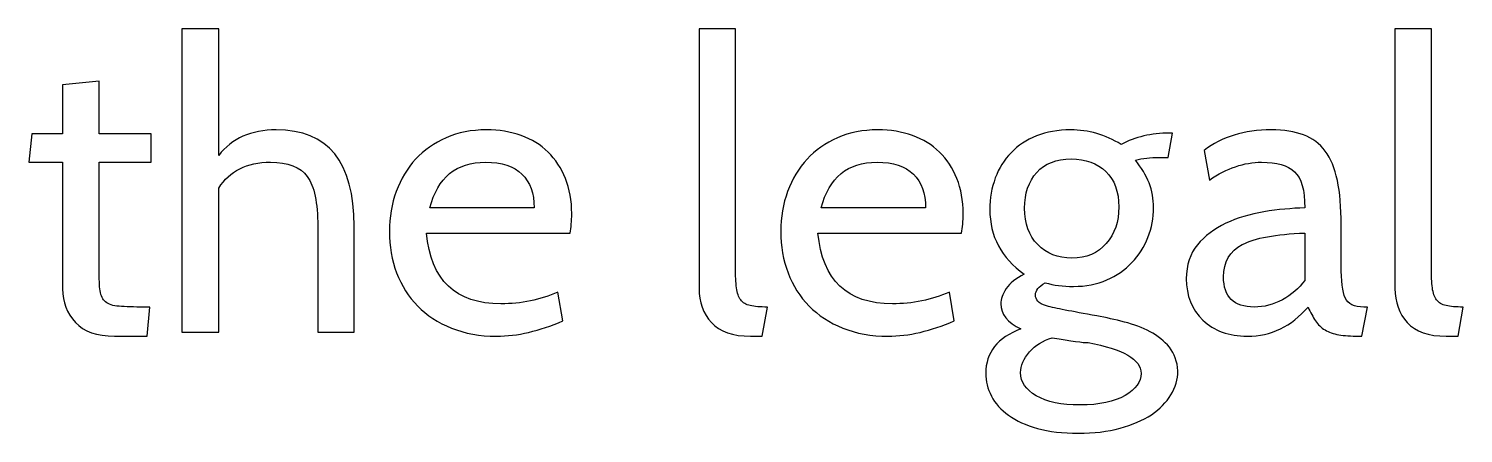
# Model space of a CAD drawing. Header units: centimetres. Extents: x -24 to 24.1, y -20.7 to 0.5.
# Drawn here: x 19.872 to 22.876, y -13.08 to -12.233 of the extents above; entities that cross this region are included whole.
import ezdxf

# ---------------------------------------------------------------- set-up
doc = ezdxf.new("R2010")
doc.units = ezdxf.units.CM
doc.header["$MEASUREMENT"] = 0
doc.layers.add('Layer 1', color=7, linetype='Continuous')

msp = doc.modelspace()

# ---------------------------------------------------------------- linework, layer by layer
at = {"layer": 'Layer 1', "color": 250}
for points, knots in [([(20.55314, -12.86815), (20.55314, -12.86815), (20.47694, -12.86815), (20.47694, -12.86815), (20.47694, -12.86815), (20.47694, -12.86815), (20.47694, -12.64632), (20.47694, -12.64632), (20.47694, -12.64632), (20.47694, -12.59722), (20.4696, -12.56264), (20.45493, -12.54261), (20.45493, -12.54261), (20.44025, -12.52257), (20.41457, -12.51255), (20.37788, -12.51255), (20.37788, -12.51255), (20.32821, -12.51255), (20.29209, -12.53061), (20.26951, -12.56674), (20.26951, -12.56674), (20.26951, -12.56674), (20.26951, -12.86815), (20.26951, -12.86815), (20.26951, -12.86815), (20.26951, -12.86815), (20.19246, -12.86815), (20.19246, -12.86815), (20.19246, -12.86815), (20.19246, -12.86815), (20.19246, -12.23315), (20.19246, -12.23315), (20.19246, -12.23315), (20.19246, -12.23315), (20.26951, -12.23315), (20.26951, -12.23315), (20.26951, -12.23315), (20.26951, -12.23315), (20.26951, -12.49816), (20.26951, -12.49816), (20.26951, -12.49816), (20.29717, -12.4626), (20.33724, -12.44481), (20.38973, -12.44481), (20.38973, -12.44481), (20.49867, -12.44481), (20.55314, -12.51198), (20.55314, -12.64632), (20.55314, -12.64632), (20.55314, -12.64632), (20.55314, -12.86815), (20.55314, -12.86815)], [0, 0, 0, 0, 0.0714286, 0.0714286, 0.0714286, 0.0714286, 0.1428571, 0.1428571, 0.1428571, 0.1428571, 0.2142857, 0.2142857, 0.2142857, 0.2142857, 0.2857143, 0.2857143, 0.2857143, 0.2857143, 0.3571429, 0.3571429, 0.3571429, 0.3571429, 0.4285714, 0.4285714, 0.4285714, 0.4285714, 0.5, 0.5, 0.5, 0.5, 0.5714286, 0.5714286, 0.5714286, 0.5714286, 0.6428571, 0.6428571, 0.6428571, 0.6428571, 0.7142857, 0.7142857, 0.7142857, 0.7142857, 0.7857143, 0.7857143, 0.7857143, 0.7857143, 0.8571429, 0.8571429, 0.8571429, 0.8571429, 1, 1, 1, 1]), ([(21.41845, -12.81566), (21.41845, -12.81566), (21.40744, -12.87662), (21.40744, -12.87662), (21.40744, -12.87662), (21.40744, -12.87662), (21.38289, -12.87662), (21.38289, -12.87662), (21.38289, -12.87662), (21.34563, -12.87662), (21.3184, -12.86716), (21.30118, -12.84825), (21.30118, -12.84825), (21.28397, -12.82934), (21.27536, -12.8055), (21.27536, -12.77671), (21.27536, -12.77671), (21.27536, -12.77671), (21.27536, -12.23315), (21.27536, -12.23315), (21.27536, -12.23315), (21.27536, -12.23315), (21.35156, -12.23315), (21.35156, -12.23315), (21.35156, -12.23315), (21.35156, -12.23315), (21.35156, -12.73268), (21.35156, -12.73268), (21.35156, -12.73268), (21.35156, -12.75018), (21.35227, -12.76443), (21.35368, -12.77544), (21.35368, -12.77544), (21.35509, -12.78645), (21.35805, -12.79491), (21.36257, -12.80084), (21.36257, -12.80084), (21.36708, -12.80677), (21.37372, -12.81072), (21.38246, -12.81269), (21.38246, -12.81269), (21.39121, -12.81467), (21.40321, -12.81566), (21.41845, -12.81566)], [0, 0, 0, 0, 0.0833333, 0.0833333, 0.0833333, 0.0833333, 0.1666667, 0.1666667, 0.1666667, 0.1666667, 0.25, 0.25, 0.25, 0.25, 0.3333333, 0.3333333, 0.3333333, 0.3333333, 0.4166667, 0.4166667, 0.4166667, 0.4166667, 0.5, 0.5, 0.5, 0.5, 0.5833333, 0.5833333, 0.5833333, 0.5833333, 0.6666667, 0.6666667, 0.6666667, 0.6666667, 0.75, 0.75, 0.75, 0.75, 0.8333333, 0.8333333, 0.8333333, 0.8333333, 1, 1, 1, 1]), ([(22.87557, -12.81566), (22.87557, -12.81566), (22.86456, -12.87662), (22.86456, -12.87662), (22.86456, -12.87662), (22.86456, -12.87662), (22.84001, -12.87662), (22.84001, -12.87662), (22.84001, -12.87662), (22.80275, -12.87662), (22.77552, -12.86716), (22.7583, -12.84825), (22.7583, -12.84825), (22.74109, -12.82934), (22.73248, -12.8055), (22.73248, -12.77671), (22.73248, -12.77671), (22.73248, -12.77671), (22.73248, -12.23315), (22.73248, -12.23315), (22.73248, -12.23315), (22.73248, -12.23315), (22.80868, -12.23315), (22.80868, -12.23315), (22.80868, -12.23315), (22.80868, -12.23315), (22.80868, -12.73268), (22.80868, -12.73268), (22.80868, -12.73268), (22.80868, -12.75018), (22.80939, -12.76443), (22.8108, -12.77544), (22.8108, -12.77544), (22.81221, -12.78645), (22.81517, -12.79491), (22.81969, -12.80084), (22.81969, -12.80084), (22.8242, -12.80677), (22.83084, -12.81072), (22.83958, -12.81269), (22.83958, -12.81269), (22.84833, -12.81467), (22.86033, -12.81566), (22.87557, -12.81566)], [0, 0, 0, 0, 0.0833333, 0.0833333, 0.0833333, 0.0833333, 0.1666667, 0.1666667, 0.1666667, 0.1666667, 0.25, 0.25, 0.25, 0.25, 0.3333333, 0.3333333, 0.3333333, 0.3333333, 0.4166667, 0.4166667, 0.4166667, 0.4166667, 0.5, 0.5, 0.5, 0.5, 0.5833333, 0.5833333, 0.5833333, 0.5833333, 0.6666667, 0.6666667, 0.6666667, 0.6666667, 0.75, 0.75, 0.75, 0.75, 0.8333333, 0.8333333, 0.8333333, 0.8333333, 1, 1, 1, 1]), ([(20.12557, -12.81566), (20.12557, -12.81566), (20.11964, -12.87662), (20.11964, -12.87662), (20.11964, -12.87662), (20.11964, -12.87662), (20.05106, -12.87662), (20.05106, -12.87662), (20.05106, -12.87662), (20.01438, -12.87662), (19.98714, -12.86702), (19.96936, -12.84783), (19.96936, -12.84783), (19.95158, -12.82864), (19.94269, -12.80521), (19.94269, -12.77756), (19.94269, -12.77756), (19.94269, -12.77756), (19.94269, -12.51255), (19.94269, -12.51255), (19.94269, -12.51255), (19.94269, -12.51255), (19.87157, -12.51255), (19.87157, -12.51255), (19.87157, -12.51255), (19.87157, -12.51255), (19.87834, -12.45328), (19.87834, -12.45328), (19.87834, -12.45328), (19.87834, -12.45328), (19.94269, -12.45328), (19.94269, -12.45328), (19.94269, -12.45328), (19.94269, -12.45328), (19.94269, -12.35083), (19.94269, -12.35083), (19.94269, -12.35083), (19.94269, -12.35083), (20.01889, -12.34321), (20.01889, -12.34321), (20.01889, -12.34321), (20.01889, -12.34321), (20.01889, -12.45328), (20.01889, -12.45328), (20.01889, -12.45328), (20.01889, -12.45328), (20.12811, -12.45328), (20.12811, -12.45328), (20.12811, -12.45328), (20.12811, -12.45328), (20.12811, -12.51255), (20.12811, -12.51255), (20.12811, -12.51255), (20.12811, -12.51255), (20.01889, -12.51255), (20.01889, -12.51255), (20.01889, -12.51255), (20.01889, -12.51255), (20.01889, -12.73099), (20.01889, -12.73099), (20.01889, -12.73099), (20.01889, -12.75075), (20.01946, -12.76627), (20.02058, -12.77756), (20.02058, -12.77756), (20.02171, -12.78885), (20.02496, -12.79731), (20.03032, -12.80296), (20.03032, -12.80296), (20.03568, -12.8086), (20.04429, -12.81213), (20.05614, -12.81354), (20.05614, -12.81354), (20.068, -12.81495), (20.08465, -12.81566), (20.1061, -12.81566), (20.1061, -12.81566), (20.1061, -12.81566), (20.12557, -12.81566), (20.12557, -12.81566)], [0, 0, 0, 0, 0.047619, 0.047619, 0.047619, 0.047619, 0.0952381, 0.0952381, 0.0952381, 0.0952381, 0.1428571, 0.1428571, 0.1428571, 0.1428571, 0.1904762, 0.1904762, 0.1904762, 0.1904762, 0.2380952, 0.2380952, 0.2380952, 0.2380952, 0.2857143, 0.2857143, 0.2857143, 0.2857143, 0.3333333, 0.3333333, 0.3333333, 0.3333333, 0.3809524, 0.3809524, 0.3809524, 0.3809524, 0.4285714, 0.4285714, 0.4285714, 0.4285714, 0.4761905, 0.4761905, 0.4761905, 0.4761905, 0.5238095, 0.5238095, 0.5238095, 0.5238095, 0.5714286, 0.5714286, 0.5714286, 0.5714286, 0.6190476, 0.6190476, 0.6190476, 0.6190476, 0.6666667, 0.6666667, 0.6666667, 0.6666667, 0.7142857, 0.7142857, 0.7142857, 0.7142857, 0.7619048, 0.7619048, 0.7619048, 0.7619048, 0.8095238, 0.8095238, 0.8095238, 0.8095238, 0.8571429, 0.8571429, 0.8571429, 0.8571429, 0.9047619, 0.9047619, 0.9047619, 0.9047619, 1, 1, 1, 1]), ([(21.00527, -12.66072), (21.00527, -12.66072), (20.7047, -12.66072), (20.7047, -12.66072), (20.7047, -12.66072), (20.71373, -12.75949), (20.76566, -12.80888), (20.86049, -12.80888), (20.86049, -12.80888), (20.90282, -12.80888), (20.94261, -12.8007), (20.97987, -12.78433), (20.97987, -12.78433), (20.97987, -12.78433), (20.99003, -12.84444), (20.99003, -12.84444), (20.99003, -12.84444), (20.94092, -12.86589), (20.89464, -12.87662), (20.85117, -12.87662), (20.85117, -12.87662), (20.81618, -12.87662), (20.78471, -12.87097), (20.75677, -12.85968), (20.75677, -12.85968), (20.72883, -12.84839), (20.70526, -12.83301), (20.68607, -12.81354), (20.68607, -12.81354), (20.66688, -12.79407), (20.65221, -12.77092), (20.64205, -12.74411), (20.64205, -12.74411), (20.63189, -12.7173), (20.62681, -12.68837), (20.62681, -12.65733), (20.62681, -12.65733), (20.62681, -12.62741), (20.6316, -12.59947), (20.6412, -12.57351), (20.6412, -12.57351), (20.6508, -12.54754), (20.66434, -12.52511), (20.68184, -12.5062), (20.68184, -12.5062), (20.69934, -12.48729), (20.72065, -12.47233), (20.74576, -12.46133), (20.74576, -12.46133), (20.77088, -12.45032), (20.79896, -12.44481), (20.83001, -12.44481), (20.83001, -12.44481), (20.85654, -12.44481), (20.88081, -12.44877), (20.90282, -12.45667), (20.90282, -12.45667), (20.92483, -12.46457), (20.9436, -12.47614), (20.95912, -12.49138), (20.95912, -12.49138), (20.97465, -12.50662), (20.98678, -12.52511), (20.99553, -12.54684), (20.99553, -12.54684), (21.00428, -12.56857), (21.00865, -12.59298), (21.00865, -12.62008), (21.00865, -12.62008), (21.00865, -12.63588), (21.00753, -12.64943), (21.00527, -12.66072)], [0, 0, 0, 0, 0.0526316, 0.0526316, 0.0526316, 0.0526316, 0.1052632, 0.1052632, 0.1052632, 0.1052632, 0.1578947, 0.1578947, 0.1578947, 0.1578947, 0.2105263, 0.2105263, 0.2105263, 0.2105263, 0.2631579, 0.2631579, 0.2631579, 0.2631579, 0.3157895, 0.3157895, 0.3157895, 0.3157895, 0.3684211, 0.3684211, 0.3684211, 0.3684211, 0.4210526, 0.4210526, 0.4210526, 0.4210526, 0.4736842, 0.4736842, 0.4736842, 0.4736842, 0.5263158, 0.5263158, 0.5263158, 0.5263158, 0.5789474, 0.5789474, 0.5789474, 0.5789474, 0.6315789, 0.6315789, 0.6315789, 0.6315789, 0.6842105, 0.6842105, 0.6842105, 0.6842105, 0.7368421, 0.7368421, 0.7368421, 0.7368421, 0.7894737, 0.7894737, 0.7894737, 0.7894737, 0.8421053, 0.8421053, 0.8421053, 0.8421053, 0.8947368, 0.8947368, 0.8947368, 0.8947368, 1, 1, 1, 1]), ([(21.82485, -12.66072), (21.82485, -12.66072), (21.52428, -12.66072), (21.52428, -12.66072), (21.52428, -12.66072), (21.53331, -12.75949), (21.58524, -12.80888), (21.68007, -12.80888), (21.68007, -12.80888), (21.7224, -12.80888), (21.76219, -12.8007), (21.79945, -12.78433), (21.79945, -12.78433), (21.79945, -12.78433), (21.80961, -12.84444), (21.80961, -12.84444), (21.80961, -12.84444), (21.7605, -12.86589), (21.71422, -12.87662), (21.67075, -12.87662), (21.67075, -12.87662), (21.63576, -12.87662), (21.60429, -12.87097), (21.57635, -12.85968), (21.57635, -12.85968), (21.54841, -12.84839), (21.52484, -12.83301), (21.50565, -12.81354), (21.50565, -12.81354), (21.48646, -12.79407), (21.47179, -12.77092), (21.46163, -12.74411), (21.46163, -12.74411), (21.45147, -12.7173), (21.44639, -12.68837), (21.44639, -12.65733), (21.44639, -12.65733), (21.44639, -12.62741), (21.45118, -12.59947), (21.46078, -12.57351), (21.46078, -12.57351), (21.47038, -12.54754), (21.48392, -12.52511), (21.50142, -12.5062), (21.50142, -12.5062), (21.51892, -12.48729), (21.54023, -12.47233), (21.56534, -12.46133), (21.56534, -12.46133), (21.59046, -12.45032), (21.61854, -12.44481), (21.64959, -12.44481), (21.64959, -12.44481), (21.67612, -12.44481), (21.70039, -12.44877), (21.7224, -12.45667), (21.7224, -12.45667), (21.74441, -12.46457), (21.76318, -12.47614), (21.7787, -12.49138), (21.7787, -12.49138), (21.79423, -12.50662), (21.80636, -12.52511), (21.81511, -12.54684), (21.81511, -12.54684), (21.82386, -12.56857), (21.82823, -12.59298), (21.82823, -12.62008), (21.82823, -12.62008), (21.82823, -12.63588), (21.82711, -12.64943), (21.82485, -12.66072)], [0, 0, 0, 0, 0.0526316, 0.0526316, 0.0526316, 0.0526316, 0.1052632, 0.1052632, 0.1052632, 0.1052632, 0.1578947, 0.1578947, 0.1578947, 0.1578947, 0.2105263, 0.2105263, 0.2105263, 0.2105263, 0.2631579, 0.2631579, 0.2631579, 0.2631579, 0.3157895, 0.3157895, 0.3157895, 0.3157895, 0.3684211, 0.3684211, 0.3684211, 0.3684211, 0.4210526, 0.4210526, 0.4210526, 0.4210526, 0.4736842, 0.4736842, 0.4736842, 0.4736842, 0.5263158, 0.5263158, 0.5263158, 0.5263158, 0.5789474, 0.5789474, 0.5789474, 0.5789474, 0.6315789, 0.6315789, 0.6315789, 0.6315789, 0.6842105, 0.6842105, 0.6842105, 0.6842105, 0.7368421, 0.7368421, 0.7368421, 0.7368421, 0.7894737, 0.7894737, 0.7894737, 0.7894737, 0.8421053, 0.8421053, 0.8421053, 0.8421053, 0.8947368, 0.8947368, 0.8947368, 0.8947368, 1, 1, 1, 1]), ([(22.06954, -13.07982), (22.0368, -13.07982), (22.0083, -13.07643), (21.98403, -13.06966), (21.98403, -13.06966), (21.95976, -13.06288), (21.93958, -13.05371), (21.92349, -13.04214), (21.92349, -13.04214), (21.9074, -13.03057), (21.89541, -13.01716), (21.88751, -13.00192), (21.88751, -13.00192), (21.8796, -12.98668), (21.87565, -12.97088), (21.87565, -12.95451), (21.87565, -12.95451), (21.87565, -12.91048), (21.90021, -12.87944), (21.94931, -12.86138), (21.94931, -12.86138), (21.92109, -12.84783), (21.90698, -12.83033), (21.90698, -12.80888), (21.90698, -12.80888), (21.90698, -12.79929), (21.91079, -12.7887), (21.91841, -12.77713), (21.91841, -12.77713), (21.92603, -12.76556), (21.93859, -12.75554), (21.95609, -12.74708), (21.95609, -12.74708), (21.90811, -12.71264), (21.88412, -12.66749), (21.88412, -12.61161), (21.88412, -12.61161), (21.88412, -12.5879), (21.88793, -12.56589), (21.89555, -12.54557), (21.89555, -12.54557), (21.90317, -12.52525), (21.91418, -12.50761), (21.92857, -12.49265), (21.92857, -12.49265), (21.94296, -12.47769), (21.96074, -12.46598), (21.98191, -12.45752), (21.98191, -12.45752), (22.00308, -12.44905), (22.02693, -12.44481), (22.05345, -12.44481), (22.05345, -12.44481), (22.09071, -12.44481), (22.12599, -12.45498), (22.15929, -12.4753), (22.15929, -12.4753), (22.18864, -12.45949), (22.22222, -12.45159), (22.26004, -12.45159), (22.26004, -12.45159), (22.26004, -12.45159), (22.26681, -12.45159), (22.26681, -12.45159), (22.26681, -12.45159), (22.26681, -12.45159), (22.2575, -12.50239), (22.2575, -12.50239), (22.2575, -12.50239), (22.2575, -12.50239), (22.23803, -12.50239), (22.23803, -12.50239), (22.23803, -12.50239), (22.22053, -12.50239), (22.20416, -12.50436), (22.18892, -12.50832), (22.18892, -12.50832), (22.21432, -12.5388), (22.22702, -12.57182), (22.22702, -12.60738), (22.22702, -12.60738), (22.22702, -12.62939), (22.22307, -12.65027), (22.21517, -12.67003), (22.21517, -12.67003), (22.20727, -12.68978), (22.19612, -12.70728), (22.18172, -12.72252), (22.18172, -12.72252), (22.16733, -12.73776), (22.14983, -12.7499), (22.12923, -12.75893), (22.12923, -12.75893), (22.10863, -12.76796), (22.08535, -12.77248), (22.05938, -12.77248), (22.05938, -12.77248), (22.03737, -12.77248), (22.01761, -12.76994), (22.00011, -12.76486), (22.00011, -12.76486), (21.98657, -12.77276), (21.97979, -12.78123), (21.97979, -12.79026), (21.97979, -12.79026), (21.97979, -12.79534), (21.98135, -12.79971), (21.98445, -12.80338), (21.98445, -12.80338), (21.98755, -12.80705), (21.99376, -12.81029), (22.00308, -12.81312), (22.00308, -12.81312), (22.01239, -12.81594), (22.02537, -12.8189), (22.04202, -12.82201), (22.04202, -12.82201), (22.05868, -12.82511), (22.08083, -12.8292), (22.10849, -12.83428), (22.10849, -12.83428), (22.12711, -12.83767), (22.14631, -12.8419), (22.16606, -12.84698), (22.16606, -12.84698), (22.18582, -12.85206), (22.20374, -12.85884), (22.21982, -12.8673), (22.21982, -12.8673), (22.23591, -12.87577), (22.24932, -12.88664), (22.26004, -12.8999), (22.26004, -12.8999), (22.27077, -12.91316), (22.27669, -12.92967), (22.27782, -12.94943), (22.27782, -12.94943), (22.27782, -12.96693), (22.27302, -12.98358), (22.26343, -12.99938), (22.26343, -12.99938), (22.25383, -13.01519), (22.24014, -13.02902), (22.22236, -13.04087), (22.22236, -13.04087), (22.20458, -13.05272), (22.18271, -13.06218), (22.15675, -13.06923), (22.15675, -13.06923), (22.13078, -13.07629), (22.10171, -13.07982), (22.06954, -13.07982)], [0, 0, 0, 0, 0.025641, 0.025641, 0.025641, 0.025641, 0.0512821, 0.0512821, 0.0512821, 0.0512821, 0.0769231, 0.0769231, 0.0769231, 0.0769231, 0.1025641, 0.1025641, 0.1025641, 0.1025641, 0.1282051, 0.1282051, 0.1282051, 0.1282051, 0.1538462, 0.1538462, 0.1538462, 0.1538462, 0.1794872, 0.1794872, 0.1794872, 0.1794872, 0.2051282, 0.2051282, 0.2051282, 0.2051282, 0.2307692, 0.2307692, 0.2307692, 0.2307692, 0.2564103, 0.2564103, 0.2564103, 0.2564103, 0.2820513, 0.2820513, 0.2820513, 0.2820513, 0.3076923, 0.3076923, 0.3076923, 0.3076923, 0.3333333, 0.3333333, 0.3333333, 0.3333333, 0.3589744, 0.3589744, 0.3589744, 0.3589744, 0.3846154, 0.3846154, 0.3846154, 0.3846154, 0.4102564, 0.4102564, 0.4102564, 0.4102564, 0.4358974, 0.4358974, 0.4358974, 0.4358974, 0.4615385, 0.4615385, 0.4615385, 0.4615385, 0.4871795, 0.4871795, 0.4871795, 0.4871795, 0.5128205, 0.5128205, 0.5128205, 0.5128205, 0.5384615, 0.5384615, 0.5384615, 0.5384615, 0.5641026, 0.5641026, 0.5641026, 0.5641026, 0.5897436, 0.5897436, 0.5897436, 0.5897436, 0.6153846, 0.6153846, 0.6153846, 0.6153846, 0.6410256, 0.6410256, 0.6410256, 0.6410256, 0.6666667, 0.6666667, 0.6666667, 0.6666667, 0.6923077, 0.6923077, 0.6923077, 0.6923077, 0.7179487, 0.7179487, 0.7179487, 0.7179487, 0.7435897, 0.7435897, 0.7435897, 0.7435897, 0.7692308, 0.7692308, 0.7692308, 0.7692308, 0.7948718, 0.7948718, 0.7948718, 0.7948718, 0.8205128, 0.8205128, 0.8205128, 0.8205128, 0.8461538, 0.8461538, 0.8461538, 0.8461538, 0.8717949, 0.8717949, 0.8717949, 0.8717949, 0.8974359, 0.8974359, 0.8974359, 0.8974359, 0.9230769, 0.9230769, 0.9230769, 0.9230769, 0.9487179, 0.9487179, 0.9487179, 0.9487179, 1, 1, 1, 1]), ([(22.67491, -12.81566), (22.67491, -12.81566), (22.66305, -12.87662), (22.66305, -12.87662), (22.66305, -12.87662), (22.66305, -12.87662), (22.65713, -12.87662), (22.65713, -12.87662), (22.65713, -12.87662), (22.64019, -12.87662), (22.62608, -12.87563), (22.61479, -12.87365), (22.61479, -12.87365), (22.60351, -12.87168), (22.59391, -12.86829), (22.58601, -12.86349), (22.58601, -12.86349), (22.57811, -12.8587), (22.57147, -12.85235), (22.56611, -12.84444), (22.56611, -12.84444), (22.56075, -12.83654), (22.55553, -12.82695), (22.55045, -12.81566), (22.55045, -12.81566), (22.51545, -12.8563), (22.47312, -12.87662), (22.42345, -12.87662), (22.42345, -12.87662), (22.3845, -12.87662), (22.35346, -12.86547), (22.33031, -12.84317), (22.33031, -12.84317), (22.30717, -12.82088), (22.2956, -12.79195), (22.2956, -12.75639), (22.2956, -12.75639), (22.2956, -12.7276), (22.30336, -12.7039), (22.31888, -12.68527), (22.31888, -12.68527), (22.33441, -12.66664), (22.35416, -12.65168), (22.37815, -12.6404), (22.37815, -12.6404), (22.40214, -12.62911), (22.42881, -12.62106), (22.45816, -12.61627), (22.45816, -12.61627), (22.48751, -12.61147), (22.51602, -12.60879), (22.54367, -12.60822), (22.54367, -12.60822), (22.54367, -12.57097), (22.53648, -12.54571), (22.52208, -12.53245), (22.52208, -12.53245), (22.50769, -12.51918), (22.48469, -12.51255), (22.45308, -12.51255), (22.45308, -12.51255), (22.41696, -12.51255), (22.38055, -12.52497), (22.34386, -12.5498), (22.34386, -12.5498), (22.34386, -12.5498), (22.33285, -12.488), (22.33285, -12.488), (22.33285, -12.488), (22.37011, -12.45921), (22.41696, -12.44481), (22.4734, -12.44481), (22.4734, -12.44481), (22.49993, -12.44481), (22.52251, -12.44834), (22.54113, -12.4554), (22.54113, -12.4554), (22.55976, -12.46245), (22.57486, -12.47374), (22.58643, -12.48927), (22.58643, -12.48927), (22.598, -12.50479), (22.60647, -12.52525), (22.61183, -12.55065), (22.61183, -12.55065), (22.61719, -12.57605), (22.61987, -12.60709), (22.61987, -12.64378), (22.61987, -12.64378), (22.61987, -12.64378), (22.61987, -12.72845), (22.61987, -12.72845), (22.61987, -12.72845), (22.61987, -12.76119), (22.6227, -12.78391), (22.62834, -12.79661), (22.62834, -12.79661), (22.63399, -12.80931), (22.64697, -12.81566), (22.66729, -12.81566), (22.66729, -12.81566), (22.66729, -12.81566), (22.67491, -12.81566), (22.67491, -12.81566)], [0, 0, 0, 0, 0.037037, 0.037037, 0.037037, 0.037037, 0.0740741, 0.0740741, 0.0740741, 0.0740741, 0.1111111, 0.1111111, 0.1111111, 0.1111111, 0.1481481, 0.1481481, 0.1481481, 0.1481481, 0.1851852, 0.1851852, 0.1851852, 0.1851852, 0.2222222, 0.2222222, 0.2222222, 0.2222222, 0.2592593, 0.2592593, 0.2592593, 0.2592593, 0.2962963, 0.2962963, 0.2962963, 0.2962963, 0.3333333, 0.3333333, 0.3333333, 0.3333333, 0.3703704, 0.3703704, 0.3703704, 0.3703704, 0.4074074, 0.4074074, 0.4074074, 0.4074074, 0.4444444, 0.4444444, 0.4444444, 0.4444444, 0.4814815, 0.4814815, 0.4814815, 0.4814815, 0.5185185, 0.5185185, 0.5185185, 0.5185185, 0.5555556, 0.5555556, 0.5555556, 0.5555556, 0.5925926, 0.5925926, 0.5925926, 0.5925926, 0.6296296, 0.6296296, 0.6296296, 0.6296296, 0.6666667, 0.6666667, 0.6666667, 0.6666667, 0.7037037, 0.7037037, 0.7037037, 0.7037037, 0.7407407, 0.7407407, 0.7407407, 0.7407407, 0.7777778, 0.7777778, 0.7777778, 0.7777778, 0.8148148, 0.8148148, 0.8148148, 0.8148148, 0.8518519, 0.8518519, 0.8518519, 0.8518519, 0.8888889, 0.8888889, 0.8888889, 0.8888889, 0.9259259, 0.9259259, 0.9259259, 0.9259259, 1, 1, 1, 1]), ([(20.82831, -12.51255), (20.76679, -12.51255), (20.72784, -12.54444), (20.71147, -12.60822), (20.71147, -12.60822), (20.71147, -12.60822), (20.92991, -12.60822), (20.92991, -12.60822), (20.92991, -12.60822), (20.92991, -12.57774), (20.92145, -12.55418), (20.90451, -12.53753), (20.90451, -12.53753), (20.88758, -12.52087), (20.86218, -12.51255), (20.82831, -12.51255)], [0, 0, 0, 0, 0.2, 0.2, 0.2, 0.2, 0.4, 0.4, 0.4, 0.4, 0.6, 0.6, 0.6, 0.6, 1, 1, 1, 1]), ([(21.64789, -12.51255), (21.58637, -12.51255), (21.54742, -12.54444), (21.53105, -12.60822), (21.53105, -12.60822), (21.53105, -12.60822), (21.74949, -12.60822), (21.74949, -12.60822), (21.74949, -12.60822), (21.74949, -12.57774), (21.74103, -12.55418), (21.72409, -12.53753), (21.72409, -12.53753), (21.70716, -12.52087), (21.68176, -12.51255), (21.64789, -12.51255)], [0, 0, 0, 0, 0.2, 0.2, 0.2, 0.2, 0.4, 0.4, 0.4, 0.4, 0.6, 0.6, 0.6, 0.6, 1, 1, 1, 1]), ([(22.0543, -12.50578), (22.02326, -12.50578), (21.99927, -12.51523), (21.98233, -12.534), (21.98233, -12.534), (21.9654, -12.55291), (21.95693, -12.57774), (21.95693, -12.60865), (21.95693, -12.60865), (21.95693, -12.64068), (21.96611, -12.66608), (21.98445, -12.68499), (21.98445, -12.68499), (22.0028, -12.70375), (22.02664, -12.71321), (22.05599, -12.71321), (22.05599, -12.71321), (22.08647, -12.71321), (22.11046, -12.70305), (22.12796, -12.68287), (22.12796, -12.68287), (22.14546, -12.66255), (22.15421, -12.63701), (22.15421, -12.60611), (22.15421, -12.60611), (22.15421, -12.57407), (22.14518, -12.54938), (22.12711, -12.53188), (22.12711, -12.53188), (22.10905, -12.51452), (22.08478, -12.50578), (22.0543, -12.50578)], [0, 0, 0, 0, 0.1111111, 0.1111111, 0.1111111, 0.1111111, 0.2222222, 0.2222222, 0.2222222, 0.2222222, 0.3333333, 0.3333333, 0.3333333, 0.3333333, 0.4444444, 0.4444444, 0.4444444, 0.4444444, 0.5555556, 0.5555556, 0.5555556, 0.5555556, 0.6666667, 0.6666667, 0.6666667, 0.6666667, 0.7777778, 0.7777778, 0.7777778, 0.7777778, 1, 1, 1, 1]), ([(22.54367, -12.75978), (22.54367, -12.75978), (22.54367, -12.66072), (22.54367, -12.66072), (22.54367, -12.66072), (22.48271, -12.66297), (22.43911, -12.67102), (22.41286, -12.68485), (22.41286, -12.68485), (22.38662, -12.69867), (22.37349, -12.72111), (22.37349, -12.75216), (22.37349, -12.75216), (22.37349, -12.79449), (22.39494, -12.81566), (22.43784, -12.81566), (22.43784, -12.81566), (22.45816, -12.81566), (22.47778, -12.81058), (22.49668, -12.80042), (22.49668, -12.80042), (22.51559, -12.79026), (22.53126, -12.77671), (22.54367, -12.75978)], [0, 0, 0, 0, 0.1428571, 0.1428571, 0.1428571, 0.1428571, 0.2857143, 0.2857143, 0.2857143, 0.2857143, 0.4285714, 0.4285714, 0.4285714, 0.4285714, 0.5714286, 0.5714286, 0.5714286, 0.5714286, 0.7142857, 0.7142857, 0.7142857, 0.7142857, 1, 1, 1, 1]), ([(22.08986, -12.89016), (22.08027, -12.89016), (22.05515, -12.88678), (22.01451, -12.88), (22.01451, -12.88), (21.99532, -12.88565), (21.97951, -12.89553), (21.96709, -12.90964), (21.96709, -12.90964), (21.95468, -12.92375), (21.94847, -12.93814), (21.94847, -12.95282), (21.94847, -12.95282), (21.94847, -12.97257), (21.95947, -12.9888), (21.98149, -13.0015), (21.98149, -13.0015), (22.0035, -13.0142), (22.03398, -13.02055), (22.07293, -13.02055), (22.07293, -13.02055), (22.11357, -13.02055), (22.14504, -13.01392), (22.16733, -13.00065), (22.16733, -13.00065), (22.18963, -12.98739), (22.20077, -12.97201), (22.20077, -12.95451), (22.20077, -12.95451), (22.20077, -12.92516), (22.1638, -12.90371), (22.08986, -12.89016)], [0, 0, 0, 0, 0.1111111, 0.1111111, 0.1111111, 0.1111111, 0.2222222, 0.2222222, 0.2222222, 0.2222222, 0.3333333, 0.3333333, 0.3333333, 0.3333333, 0.4444444, 0.4444444, 0.4444444, 0.4444444, 0.5555556, 0.5555556, 0.5555556, 0.5555556, 0.6666667, 0.6666667, 0.6666667, 0.6666667, 0.7777778, 0.7777778, 0.7777778, 0.7777778, 1, 1, 1, 1])]:
    msp.add_open_spline(points, degree=3, knots=knots, dxfattribs=at)

doc.saveas('drawing.dxf')
